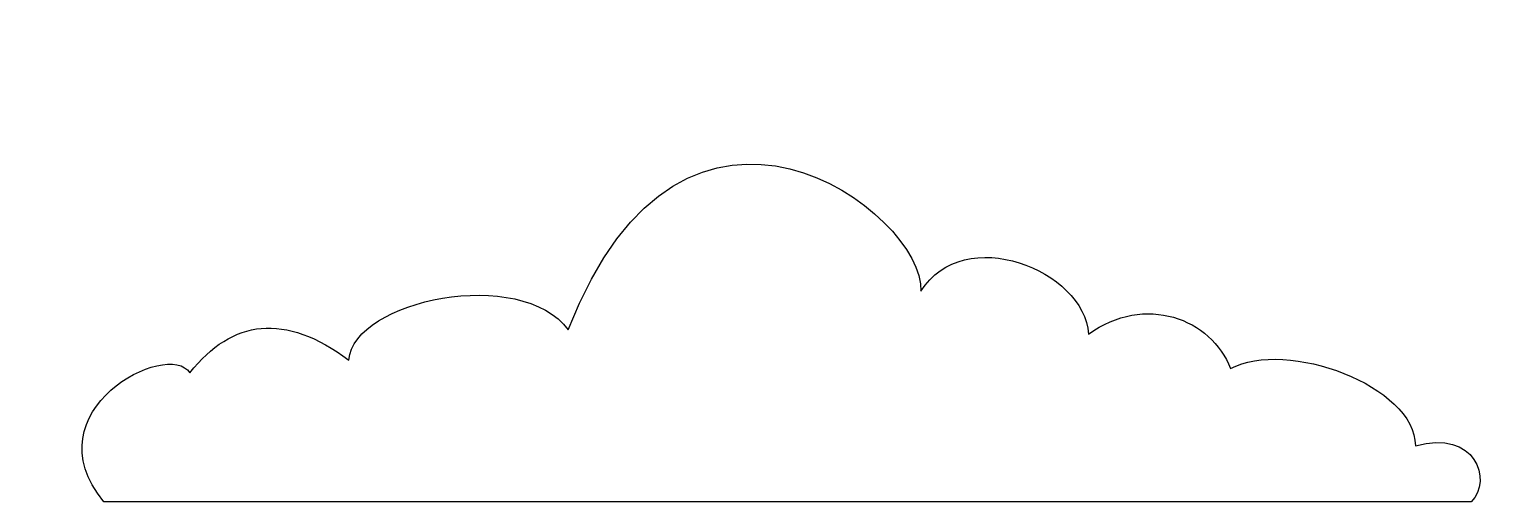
# Model space of a CAD drawing. Header units: centimetres. Extents: x -6.3 to 5.9, y -1.4 to 2.5.
import ezdxf

# ---------------------------------------------------------------- set-up
doc = ezdxf.new("R2010")
doc.units = ezdxf.units.CM
doc.header["$MEASUREMENT"] = 0
doc.layers.add('Camada 1', color=7, linetype='Continuous')

msp = doc.modelspace()

# ---------------------------------------------------------------- linework, layer by layer
at = {"layer": 'Camada 1'}
msp.add_open_spline([(-5.63777, -1.40728), (-5.63777, -1.40728), (5.74548, -1.40728), (5.74548, -1.40728), (5.74548, -1.40728), (5.92444, -1.22834), (5.78128, -0.79887), (5.28021, -0.94201), (5.28021, -0.94201), (5.28021, -0.44081), (4.20621, -0.04711), (3.74094, -0.29764), (3.74094, -0.29764), (3.58341, 0.11844), (3.02778, 0.33011), (2.5596, -0.01131), (2.5596, -0.01131), (2.52378, 0.52569), (1.52167, 0.91952), (1.16363, 0.34672), (1.16363, 0.34672), (1.19943, 0.99109), (-0.80511, 2.53019), (-1.7716, 0.02446), (-1.7716, 0.02446), (-2.16543, 0.56146), (-3.56153, 0.27499), (-3.59733, -0.22607), (-3.59733, -0.22607), (-4.13433, 0.16776), (-4.56578, 0.11842), (-4.9217, -0.33344), (-4.9217, -0.33344), (-5.10061, -0.04711), (-6.25909, -0.64888), (-5.63777, -1.40728)], degree=3, knots=[0, 0, 0, 0, 0.1, 0.1, 0.1, 0.1, 0.2, 0.2, 0.2, 0.2, 0.3, 0.3, 0.3, 0.3, 0.4, 0.4, 0.4, 0.4, 0.5, 0.5, 0.5, 0.5, 0.6, 0.6, 0.6, 0.6, 0.7, 0.7, 0.7, 0.7, 0.8, 0.8, 0.8, 0.8, 1, 1, 1, 1], dxfattribs=at)

doc.saveas('drawing.dxf')
